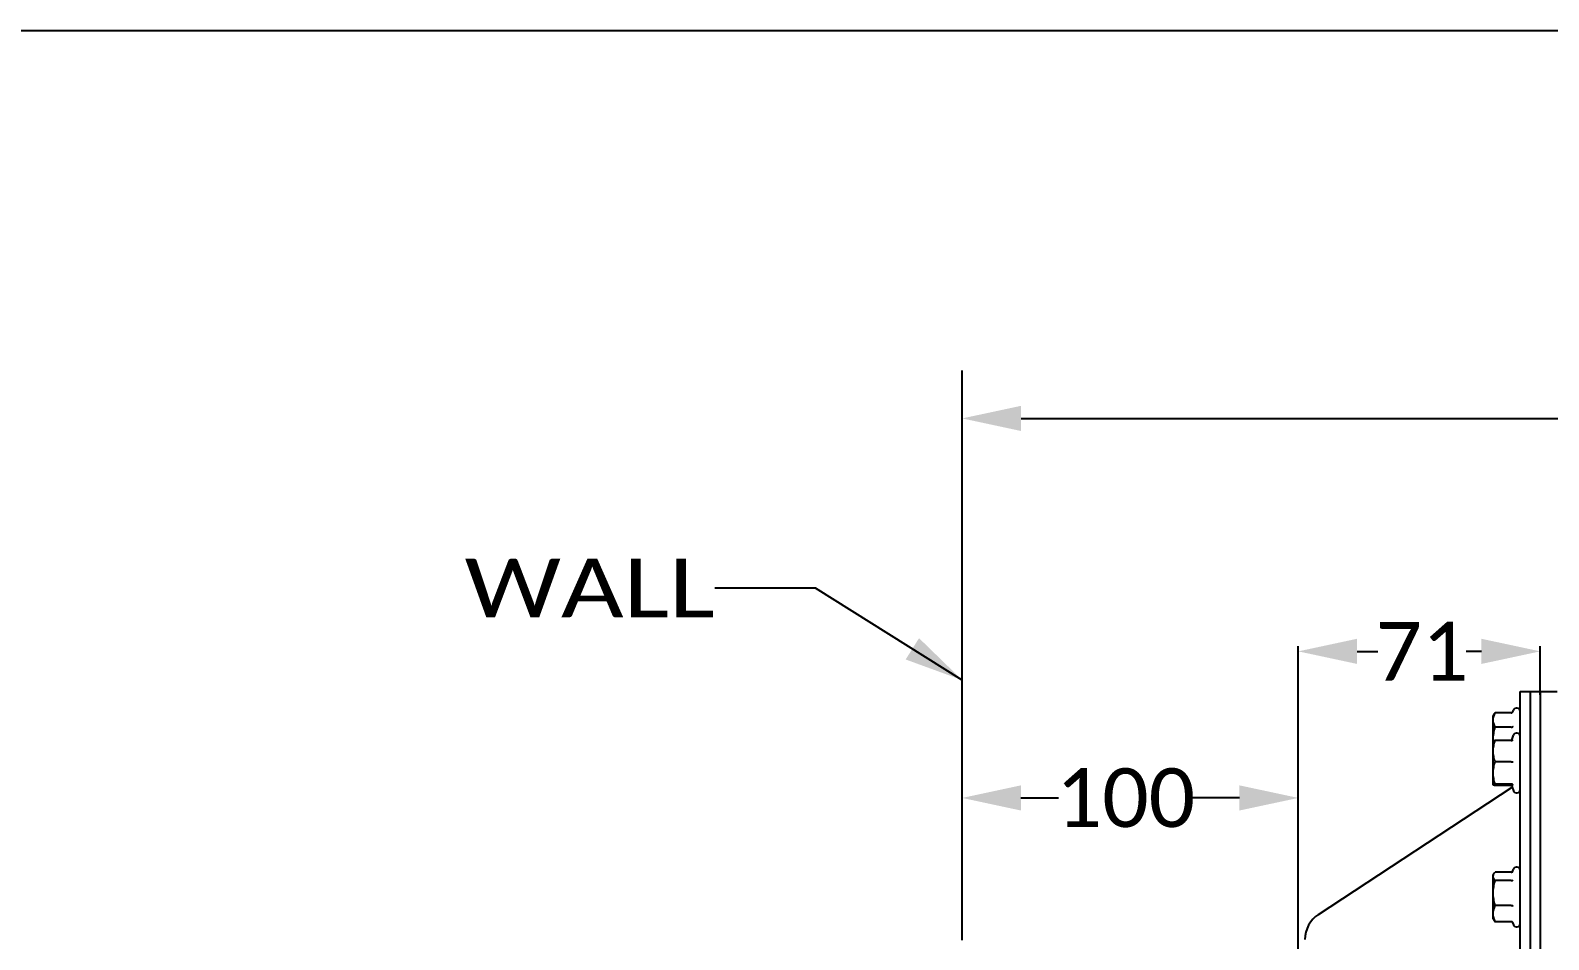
# Model space of a CAD drawing. Header units: millimetres. Extents: x 971 to 5173, y 8 to 3808.
# Drawn here: x 3930 to 4381.8, y 3537.5 to 3808.1 of the extents above; entities that cross this region are included whole.
import ezdxf
from ezdxf.enums import TextEntityAlignment as Align

# ---------------------------------------------------------------- set-up
doc = ezdxf.new("R2010")
doc.units = ezdxf.units.MM
doc.header["$LTSCALE"] = 115.5
doc.header["$PDMODE"] = 3
doc.header["$PDSIZE"] = 8
doc.layers.get('0').update_dxf_attribs({"linetype": 'CONTINUOUS'})
doc.layers.get('Defpoints').update_dxf_attribs({"linetype": 'CONTINUOUS'})
doc.styles.get("Standard").update_dxf_attribs({"font": 'calibri.ttf'})
doc.dimstyles.new('DIMSTYLE_4', dxfattribs={"dimtxt": 17.5, "dimasz": 17.5, "dimexe": 1.5, "dimexo": 1, "dimgap": 0.875, "dimtad": 1, "dimdec": 0, "dimdsep": 46, "dimtxsty": 'Standard', "dimblk": '_FILLED', "dimblk1": '_FILLED', "dimblk2": '_FILLED', "dimcen": 0.09, "dimazin": 2, "dimtp": 0.01, "dimtm": 0.01, "dimtfac": 1, "dimtdec": 0, "dimtofl": 0, "dimtmove": 0, "dimatfit": 3, "dimldrblk": '_FILLED', "dimfxl": 1, "dimtolj": 1, "dimarcsym": 0})
doc.dimstyles.get("Standard").update_dxf_attribs({"dimtxt": 17.5, "dimasz": 17.5, "dimexe": 1.5, "dimexo": 1, "dimtad": 1, "dimdsep": 46, "dimtxsty": 'Standard', "dimblk": '_FILLED', "dimblk1": '_FILLED', "dimblk2": '_FILLED', "dimcen": 0.09, "dimazin": 2, "dimtol": 1, "dimtp": 0.01, "dimtm": 0.01, "dimtfac": 1, "dimtofl": 0, "dimtmove": 0, "dimatfit": 3, "dimldrblk": '_FILLED', "dimfxl": 1, "dimtolj": 1, "dimarcsym": 0})

# ---------------------------------------------------------------- blocks, each defined once
blk = doc.blocks.new('_FILLED')
at = {"color": 0, "linetype": 'ByBlock'}
blk.add_solid([(0, 0), (-1, 0.214), (-1, -0.214)], dxfattribs=at)
blk = doc.blocks.new('*D89')
at = {"color": 0, "linetype": 'Continuous', "lineweight": -2}
for p, q in [((4207.29, 3542.39), (4207.29, 3694.14)), ((4224.79, 3692.64), (4728.49, 3692.64)), ((4745.99, 3381.62), (4745.99, 3694.14))]:
    blk.add_line(p, q, dxfattribs=at)
at = {"layer": 'Defpoints', "color": 0}
for p in [(4745.99, 3692.64), (4207.29, 3541.39), (4745.99, 3380.62)]:
    blk.add_point(p, dxfattribs=at)
at = {"color": 0, "linetype": 'ByBlock', "lineweight": -2, "xscale": 17.5, "yscale": 17.5, "zscale": 17.5, "rotation": 180}
blk.add_blockref('_FILLED', (4207.29, 3692.64), dxfattribs=at)
at = {"color": 0, "linetype": 'ByBlock', "lineweight": -2, "xscale": 17.5, "yscale": 17.5, "zscale": 17.5}
blk.add_blockref('_FILLED', (4745.99, 3692.64), dxfattribs=at)
at = {"color": 0, "insert": (4476.64, 3716.84), "char_height": 17.5, "attachment_point": 2, "line_spacing_factor": 0.9}
blk.add_mtext('\\A1;{\\A1;539}', dxfattribs=at)
blk = doc.blocks.new('*D101')
at = {"color": 0, "lineweight": -2}
for p, q in [((4207.27, 3574.32), (4207.27, 3581.2)), ((4224.77, 3579.7), (4235.94, 3579.7)), ((4289.79, 3579.7), (4275.81, 3579.7)), ((4307.29, 3532.71), (4307.29, 3581.2))]:
    blk.add_line(p, q, dxfattribs=at)
at = {"layer": 'Defpoints', "color": 0}
for p in [(4307.29, 3579.7), (4207.27, 3573.32), (4307.29, 3531.71)]:
    blk.add_point(p, dxfattribs=at)
at = {"color": 0, "linetype": 'ByBlock', "lineweight": -2, "xscale": 17.5, "yscale": 17.5, "zscale": 17.5, "rotation": 180}
blk.add_blockref('_FILLED', (4207.27, 3579.7), dxfattribs=at)
at = {"color": 0, "linetype": 'ByBlock', "lineweight": -2, "xscale": 17.5, "yscale": 17.5, "zscale": 17.5}
blk.add_blockref('_FILLED', (4307.29, 3579.7), dxfattribs=at)
at = {"color": 0, "insert": (4255.88, 3579.7), "char_height": 17.5, "attachment_point": 5}
blk.add_mtext('\\A1;\\A1;100', dxfattribs=at)
blk = doc.blocks.new('*D102')
at = {"color": 0, "lineweight": -2}
for p, q in [((4307.29, 3535.98), (4307.29, 3624.82)), ((4379.29, 3610.42), (4379.29, 3624.82)), ((4324.79, 3623.32), (4330.92, 3623.32)), ((4361.79, 3623.32), (4357.28, 3623.32))]:
    blk.add_line(p, q, dxfattribs=at)
at = {"layer": 'Defpoints', "color": 0}
for p in [(4379.29, 3623.32), (4379.29, 3609.42), (4307.29, 3534.98)]:
    blk.add_point(p, dxfattribs=at)
at = {"color": 0, "linetype": 'ByBlock', "lineweight": -2, "xscale": 17.5, "yscale": 17.5, "zscale": 17.5, "rotation": 180}
blk.add_blockref('_FILLED', (4307.29, 3623.32), dxfattribs=at)
at = {"color": 0, "linetype": 'ByBlock', "lineweight": -2, "xscale": 17.5, "yscale": 17.5, "zscale": 17.5}
blk.add_blockref('_FILLED', (4379.29, 3623.32), dxfattribs=at)
at = {"color": 0, "insert": (4344.1, 3623.32), "char_height": 17.5, "attachment_point": 5}
blk.add_mtext('\\A1;\\A1;71', dxfattribs=at)

msp = doc.modelspace()

# ---------------------------------------------------------------- linework, layer by layer
at = {"color": 0, "linetype": 'Continuous'}
for p, q in [((3073.10021, 3808.11742), (5173.10021, 3808.11742)), ((4207.27292, 3537.37104), (4207.27292, 3706.87104)), ((4373.29077, 3143.39012), (4373.29077, 3611.39012)), ((4373.29077, 3611.39012), (4384.29077, 3611.39012)), ((4376.29077, 3611.39012), (4376.29077, 3143.39012)), ((4379.29077, 3611.39012), (4379.29077, 3143.39012)), ((4371.16633, 3605.36327), (4371.32639, 3605.80305)), ((4371.19215, 3605.41151), (4371.20464, 3605.44326)), ((4365.29077, 3604.05668), (4365.69294, 3604.75327)), ((4365.29077, 3583.5929), (4365.29077, 3604.05668)), ((4365.87132, 3605.03824), (4365.69298, 3604.75327)), ((4370.6837, 3605.03824), (4365.87132, 3605.03824)), ((4370.6837, 3600.77813), (4365.87132, 3600.77813)), ((4365.29077, 3596.58447), (4365.29564, 3596.59291)), ((4365.29967, 3596.593), (4365.29928, 3596.60276)), ((4365.30554, 3596.59324), (4365.30521, 3596.60299)), ((4370.6837, 3596.76704), (4365.87132, 3596.76704)), ((4370.81371, 3596.92219), (4371.32639, 3598.33084)), ((4370.6837, 3590.46647), (4365.87132, 3590.46647)), ((4313.35041, 3545.05615), (4370.94691, 3582.88072)), ((4365.29576, 3583.57604), (4365.29077, 3583.5929)), ((4370.6837, 3583.78389), (4365.87132, 3583.78389)), ((4370.6837, 3583.4019), (4365.87132, 3583.4019)), ((4370.81371, 3583.24676), (4371.32639, 3581.8381)), ((4365.29077, 3556.73147), (4365.52116, 3557.13052)), ((4365.29077, 3543.73147), (4365.29077, 3556.73147)), ((4370.6837, 3557.61331), (4365.87132, 3557.61331)), ((4370.96713, 3557.49079), (4371.32639, 3558.47785)), ((4370.96903, 3557.49217), (4370.96841, 3557.49045)), ((4370.6837, 3555.0977), (4365.87132, 3555.0977)), ((4370.6837, 3547.71586), (4365.87132, 3547.71586)), ((4365.29077, 3543.73147), (4365.52116, 3543.33243)), ((4370.6837, 3542.84964), (4365.87132, 3542.84964)), ((4371.08613, 3542.64523), (4371.32639, 3541.9851)), ((4371.20465, 3542.45002), (4371.16634, 3542.53498))]:
    msp.add_line(p, q, dxfattribs=at)
for points in [[(4370.71503, 3596.77074), (4370.75225, 3596.80919), (4370.81371, 3596.92219)], [(4370.81371, 3583.24676), (4370.75225, 3583.35976), (4370.69174, 3583.42227), (4370.67314, 3583.43567)]]:
    msp.add_lwpolyline(points, dxfattribs=at)
for centre, radius, start, end in [((4370.56003, 3605.67852), 0.6862, 332.5272208, 337.0983722), ((4372.27804, 3605.45668), 1.01272, 0, 160), ((4376.4296, 3597.0382), 11.13884, 180.0044041, 182.2404166), ((4372.27804, 3597.98447), 1.01272, 0, 160), ((4370.68348, 3582.89919), 0.50272, 86.3745952, 90.0004095), ((4372.27804, 3582.18447), 1.01272, 200, 0), ((4372.27804, 3558.13147), 1.01272, 0, 160), ((4318.29077, 3537.53333), 9, 123.2935633, 180), ((4370.5874, 3542.22441), 0.65698, 28.2171297, 40.1516084), ((4372.27804, 3542.33147), 1.01272, 200, 0)]:
    msp.add_arc(centre, radius, start, end, dxfattribs=at)
for points, knots in [([(4370.6837, 3605.03824), (4370.78432, 3605.0382), (4370.98825, 3605.11074), (4371.12222, 3605.27229), (4371.16885, 3605.36195)], [0, 0, 0, 0, 0.498877646, 1, 1, 1, 1]), ([(4365.29077, 3602.90818), (4365.29077, 3603.0887), (4365.31855, 3603.45276), (4365.47944, 3604.17904), (4365.69972, 3604.70084), (4365.87132, 3605.03824)], [0, 0, 0, 0, 0.243269477, 0.4898847, 1, 1, 1, 1]), ([(4365.87132, 3600.77813), (4365.69973, 3601.11551), (4365.47956, 3601.63736), (4365.31863, 3602.3636), (4365.29077, 3602.72767), (4365.29077, 3602.90818)], [0, 0, 0, 0, 0.510108146, 0.756727448, 1, 1, 1, 1]), ([(4365.29077, 3597.03735), (4365.29077, 3597.66971), (4365.40209, 3598.9365), (4365.69532, 3600.1704), (4365.87132, 3600.77813)], [0, 0, 0, 0, 0.499863992, 1, 1, 1, 1]), ([(4370.68348, 3600.77814), (4370.79231, 3600.7781), (4370.94731, 3600.79989), (4371.11896, 3600.87676), (4371.1821, 3600.92593), (4371.20465, 3600.95253)], [0, 0, 0, 0, 0.580997838, 0.813818815, 1, 1, 1, 1]), ([(4365.29077, 3593.61675), (4365.29077, 3594.15004), (4365.40337, 3595.22354), (4365.69629, 3596.25805), (4365.87132, 3596.76704)], [0, 0, 0, 0, 0.497684038, 1, 1, 1, 1]), ([(4365.87132, 3596.76704), (4365.79741, 3596.75401), (4365.66445, 3596.72894), (4365.49153, 3596.68768), (4365.37902, 3596.65121), (4365.31975, 3596.6189), (4365.30086, 3596.60173), (4365.2957, 3596.59291)], [0, 0, 0, 0, 0.370220003, 0.666896223, 0.87799584, 0.949577399, 1, 1, 1, 1]), ([(4370.83117, 3596.78857), (4370.9159, 3596.81349), (4371.07137, 3596.90382), (4371.17274, 3597.05076), (4371.20464, 3597.12881)], [0, 0, 0, 0, 0.511597958, 1, 1, 1, 1]), ([(4365.87132, 3590.46647), (4365.69629, 3590.97545), (4365.40356, 3592.01), (4365.29077, 3593.08347), (4365.29077, 3593.61675)], [0, 0, 0, 0, 0.502314224, 1, 1, 1, 1]), ([(4365.29077, 3587.12518), (4365.29077, 3587.69049), (4365.40288, 3588.82639), (4365.69593, 3589.9255), (4365.87132, 3590.46647)], [0, 0, 0, 0, 0.498510688, 1, 1, 1, 1]), ([(4370.68348, 3590.46648), (4370.79094, 3590.46648), (4370.96474, 3590.46942), (4371.13883, 3590.47794), (4371.20465, 3590.48715)], [0, 0, 0, 0, 0.617866792, 1, 1, 1, 1]), ([(4365.87132, 3583.78389), (4365.69593, 3584.32486), (4365.40307, 3585.424), (4365.29077, 3586.55986), (4365.29077, 3587.12518)], [0, 0, 0, 0, 0.501488168, 1, 1, 1, 1]), ([(4365.29077, 3583.5929), (4365.29077, 3583.6139), (4365.32985, 3583.64327), (4365.38442, 3583.66807), (4365.4855, 3583.70325), (4365.64864, 3583.74241), (4365.7911, 3583.76975), (4365.87132, 3583.78389)], [0, 0, 0, 0, 0.101055762, 0.189061122, 0.303699622, 0.608105768, 1, 1, 1, 1]), ([(4365.87132, 3583.4019), (4365.79742, 3583.41493), (4365.66448, 3583.44001), (4365.49158, 3583.48127), (4365.37907, 3583.51774), (4365.31979, 3583.55004), (4365.30088, 3583.56721), (4365.29571, 3583.57604)], [0, 0, 0, 0, 0.370185442, 0.666815491, 0.877931197, 0.949547692, 1, 1, 1, 1]), ([(4371.20465, 3583.44281), (4371.16342, 3583.53789), (4371.01668, 3583.71324), (4370.79636, 3583.78392), (4370.6837, 3583.78389)], [0, 0, 0, 0, 0.479149399, 1, 1, 1, 1]), ([(4365.29077, 3556.35551), (4365.29077, 3556.48681), (4365.33578, 3556.7598), (4365.45135, 3557.00868), (4365.52156, 3557.1305)], [0, 0, 0, 0, 0.482908363, 1, 1, 1, 1]), ([(4365.87132, 3555.0977), (4365.78625, 3555.19648), (4365.63026, 3555.39432), (4365.44221, 3555.70747), (4365.32003, 3556.02792), (4365.29077, 3556.24836), (4365.29077, 3556.35551)], [0, 0, 0, 0, 0.276733601, 0.533683992, 0.772551729, 1, 1, 1, 1]), ([(4365.52156, 3557.1305), (4365.54535, 3557.17177), (4365.64999, 3557.34104), (4365.7726, 3557.4987), (4365.87132, 3557.61331)], [0, 0, 0, 0, 0.239496127, 1, 1, 1, 1]), ([(4370.68348, 3557.6133), (4370.76097, 3557.61327), (4370.91723, 3557.65469), (4371.03968, 3557.75609), (4371.08959, 3557.81507)], [0, 0, 0, 0, 0.500703262, 1, 1, 1, 1]), ([(4365.29077, 3551.40678), (4365.29077, 3552.03077), (4365.40217, 3553.2812), (4365.69539, 3554.49829), (4365.87132, 3555.0977)], [0, 0, 0, 0, 0.499717809, 1, 1, 1, 1]), ([(4365.87132, 3547.71586), (4365.69539, 3548.31527), (4365.40237, 3549.53239), (4365.29077, 3550.7828), (4365.29077, 3551.40678)], [0, 0, 0, 0, 0.500281915, 1, 1, 1, 1]), ([(4370.6837, 3555.0977), (4370.79425, 3555.09771), (4370.9981, 3555.1438), (4371.16036, 3555.28225), (4371.20464, 3555.36113)], [0, 0, 0, 0, 0.549970335, 1, 1, 1, 1]), ([(4365.29077, 3545.28275), (4365.29077, 3545.69596), (4365.40632, 3546.53673), (4365.69834, 3547.32734), (4365.87132, 3547.71586)], [0, 0, 0, 0, 0.492800711, 1, 1, 1, 1]), ([(4370.68348, 3547.71588), (4370.7918, 3547.7159), (4370.9437, 3547.6986), (4371.11641, 3547.63959), (4371.18117, 3547.6013), (4371.20465, 3547.57967)], [0, 0, 0, 0, 0.594391128, 0.824843213, 1, 1, 1, 1]), ([(4365.87132, 3542.84964), (4365.69834, 3543.23815), (4365.40651, 3544.02881), (4365.29077, 3544.86953), (4365.29077, 3545.28275)], [0, 0, 0, 0, 0.507194083, 1, 1, 1, 1]), ([(4365.52151, 3543.33245), (4365.5453, 3543.29118), (4365.64997, 3543.12191), (4365.7726, 3542.96426), (4365.87132, 3542.84964)], [0, 0, 0, 0, 0.239496719, 1, 1, 1, 1]), ([(4371.08955, 3542.64804), (4371.03969, 3542.707), (4370.9173, 3542.80835), (4370.76113, 3542.84967), (4370.6837, 3542.84964)], [0, 0, 0, 0, 0.499343887, 1, 1, 1, 1])]:
    msp.add_open_spline(points, degree=3, knots=knots, dxfattribs=at)
msp.add_open_spline([(4370.6837, 3596.76704), (4370.73338, 3596.76704), (4370.78351, 3596.77456), (4370.83117, 3596.78857)], degree=3, dxfattribs=at)

# ---------------------------------------------------------------- texts
at = {"color": 0, "linetype": 'Continuous', "width": 1.169125}
msp.add_text('WALL', height=17.5, dxfattribs=at).set_placement((4059.21061, 3633.42326), (4133.63668, 3633.42326), align=Align.FIT)

# ---------------------------------------------------------------- dimensions: what is measured, and where the dimension line sits
at = {"color": 0, "linetype": 'Continuous'}
dim = msp.add_linear_dim(base=(4745.99077, 3692.63661), p1=(4207.29077, 3541.39012), p2=(4745.99077, 3380.62183), text='{\\A1;<>}', dimstyle='DIMSTYLE_4', override={"dimtxsty": 'Standard'}, dxfattribs=at)
dim.commit()
dim.dimension.update_dxf_attribs({"geometry": '*D89', "text_midpoint": (4476.64077, 3692.63661), "dimtype": 160})
for base, p1, p2, text, picture, middle in [((4379.29077, 3623.32312), (4307.29077, 3534.98108), (4379.29077, 3609.41734), '\\A1;71', '*D102', (4344.10038, 3623.32312)), ((4307.29077, 3579.70264), (4207.27292, 3573.32402), (4307.29077, 3531.71109), '\\A1;100', '*D101', (4255.87781, 3579.70264))]:
    dim = msp.add_linear_dim(base=base, p1=p1, p2=p2, text=text, dimstyle='Standard', override={"dimtad": 0, "dimtih": 1, "dimtoh": 1, "dimdec": 4, "dimzin": 0, "dimtxsty": 'Standard', "dimcen": 18.9, "dimadec": 0, "dimazin": 0, "dimtdec": 4, "dimtzin": 0})
    dim.commit()
    dim.dimension.update_dxf_attribs({"geometry": picture, "text_midpoint": middle, "dimtype": 160})

# ---------------------------------------------------------------- leaders
msp.add_leader([(4207.27292, 3614.76582), (4163.63668, 3642.17326), (4133.63668, 3642.17326)], dimstyle='Standard', override={"dimtad": 0}, dxfattribs=at)

doc.saveas('drawing.dxf')
